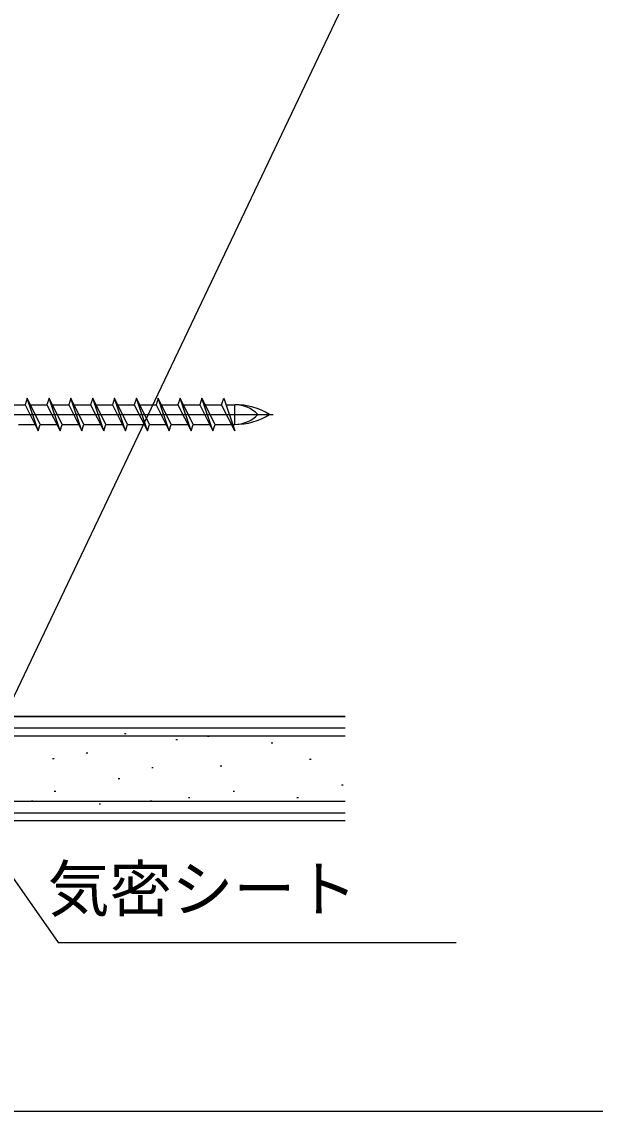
# Model space of a CAD drawing. Units: millimetres, scale not verified. Extents: x -525 to 525, y -783 to 778.
# Drawn here: x 286.7 to 360.8, y -782.8 to -642.1 of the extents above; entities that cross this region are included whole.
import ezdxf
from ezdxf.enums import TextEntityAlignment as Align

# ---------------------------------------------------------------- set-up
doc = ezdxf.new("R2010")
doc.units = ezdxf.units.MM
doc.header["$LTSCALE"] = 4
for name, color, linetype in [('0-5_YKK_13', 4, 'Continuous'), ('0-6_YKK_D', 6, 'Continuous'), ('0-7_YKK_ZWAK', 7, 'Continuous'), ('0-8_YSS_K', 3, 'Continuous')]:
    doc.layers.add(name, color=color, linetype=linetype)
doc.styles.add('ＭＳ ゴシック', font='')
doc.styles.get('ＭＳ ゴシック').set_extended_font_data('MS Gothic')

msp = doc.modelspace()

# ---------------------------------------------------------------- linework, layer by layer
at = {"layer": '0-5_YKK_13'}
for p, q in [((287.422, -690.701), (287.145, -691.526)), ((289.109, -694.076), (287.422, -690.701)), ((290.242, -690.701), (289.965, -691.526)), ((291.929, -694.076), (290.242, -690.701)), ((293.062, -690.701), (292.785, -691.526)), ((294.749, -694.076), (293.062, -690.701)), ((295.882, -690.701), (295.605, -691.526)), ((297.569, -694.076), (295.882, -690.701)), ((298.702, -690.701), (298.425, -691.526)), ((300.389, -694.076), (298.702, -690.701)), ((301.522, -690.701), (301.245, -691.526)), ((303.209, -694.076), (301.522, -690.701)), ((304.342, -690.701), (304.065, -691.526)), ((306.029, -694.076), (304.342, -690.701)), ((308.849, -694.076), (307.162, -690.701)), ((311.669, -694.076), (309.982, -690.701)), ((312.525, -691.526), (312.802, -690.701)), ((312.802, -690.701), (314.212, -694.901)), ((285.014, -691.526), (287.145, -691.526)), ((287.834, -691.526), (289.965, -691.526)), ((290.654, -691.526), (292.785, -691.526)), ((293.474, -691.526), (295.605, -691.526)), ((296.294, -691.526), (298.425, -691.526)), ((299.114, -691.526), (301.245, -691.526)), ((301.934, -691.526), (304.065, -691.526)), ((304.754, -691.526), (306.885, -691.526)), ((307.574, -691.526), (309.705, -691.526)), ((309.705, -691.526), (311.392, -694.901)), ((310.394, -691.526), (312.525, -691.526)), ((314.212, -694.901), (312.525, -691.526)), ((313.079, -691.526), (314.212, -691.526)), ((314.212, -694.076), (314.212, -691.526)), ((242.044, -692.801), (319.184, -692.801)), ((286.289, -694.076), (288.42, -694.076)), ((288.832, -694.901), (289.109, -694.076)), ((289.109, -694.076), (291.24, -694.076)), ((291.652, -694.901), (291.929, -694.076)), ((291.929, -694.076), (294.06, -694.076)), ((294.472, -694.901), (294.749, -694.076)), ((294.749, -694.076), (296.88, -694.076)), ((297.292, -694.901), (297.569, -694.076)), ((297.569, -694.076), (299.7, -694.076)), ((300.112, -694.901), (300.389, -694.076)), ((300.389, -694.076), (302.52, -694.076)), ((302.932, -694.901), (303.209, -694.076)), ((303.209, -694.076), (305.34, -694.076)), ((305.752, -694.901), (306.029, -694.076)), ((306.029, -694.076), (308.16, -694.076)), ((308.572, -694.901), (308.849, -694.076)), ((308.849, -694.076), (310.98, -694.076)), ((311.392, -694.901), (311.669, -694.076)), ((311.669, -694.076), (313.8, -694.076)), ((313.935, -694.076), (314.212, -694.076))]:
    msp.add_line(p, q, dxfattribs=at)
for points in [[(287.145, -691.526), (288.832, -694.901), (287.422, -690.701)], [(289.965, -691.526), (291.652, -694.901), (290.242, -690.701)], [(292.785, -691.526), (294.472, -694.901), (293.062, -690.701)], [(295.605, -691.526), (297.292, -694.901), (295.882, -690.701)], [(298.425, -691.526), (300.112, -694.901), (298.702, -690.701)], [(301.245, -691.526), (302.932, -694.901), (301.522, -690.701)], [(304.065, -691.526), (305.752, -694.901), (304.342, -690.701)], [(311.392, -694.901), (309.982, -690.701), (309.705, -691.526)]]:
    msp.add_lwpolyline(points, dxfattribs=at)
msp.add_lwpolyline([(306.885, -691.526), (308.572, -694.901), (307.162, -690.701)], close=True, dxfattribs=at)
for centre, radius, start, end in [((314.212, -700.105), 8.579, 58.36161, 90), ((314.212, -695.693), 4.167, 43.94902, 90), ((314.212, -689.909), 4.167, 270, 316.05098), ((314.212, -685.498), 8.579, 270, 301.63839)]:
    msp.add_arc(centre, radius, start, end, dxfattribs=at)
at = {"layer": '0-6_YKK_D'}
msp.add_lwpolyline([(249.267, -700.801), (250.73, -702.89), (291.433, -761.021), (342.799, -761.021)], dxfattribs=at)
at = {"layer": '0-7_YKK_ZWAK'}
msp.add_lwpolyline([(-525, -782.8), (525, -782.8), (525, 747.2)], dxfattribs=at)
at = {"layer": '0-8_YSS_K'}
for p, q in [((284.5, -731.801), (328.5, -639.401)), ((328.5, -731.801), (272, -731.801)), ((284.5, -731.801), (328.5, -731.801)), ((328.5, -733.301), (272, -733.301)), ((272, -734.301), (328.5, -734.301)), ((299.982, -734.021), (300.182, -734.021)), ((310.699, -734.367), (310.899, -734.367)), ((306.608, -734.8), (306.808, -734.8)), ((318.94, -735.191), (319.14, -735.191)), ((290.692, -737.249), (290.892, -737.249)), ((295.04, -736.515), (295.24, -736.515)), ((323.885, -737.339), (324.085, -737.339)), ((303.49, -738.418), (303.69, -738.418)), ((312.347, -738.164), (312.547, -738.164)), ((299.161, -739.812), (299.361, -739.812)), ((290.919, -741.46), (291.119, -741.46)), ((313.995, -741.46), (314.195, -741.46)), ((328.006, -740.636), (328.206, -740.636)), ((328.5, -742.801), (272, -742.801)), ((287.963, -742.706), (288.163, -742.706)), ((303.3, -742.706), (303.5, -742.706)), ((308.226, -742.284), (308.426, -742.284)), ((322.237, -742.284), (322.437, -742.284)), ((328.5, -744.301), (272, -744.301)), ((296.688, -743.109), (296.888, -743.109)), ((328.5, -745.301), (272, -745.301))]:
    msp.add_line(p, q, dxfattribs=at)

# ---------------------------------------------------------------- texts
at = {"layer": '0-6_YKK_D', "style": 'ＭＳ ゴシック'}
msp.add_text('気密シート', height=5.865, dxfattribs=at).set_placement((290.052, -758.753), align=Align.BOTTOM_LEFT)

doc.saveas('drawing.dxf')
